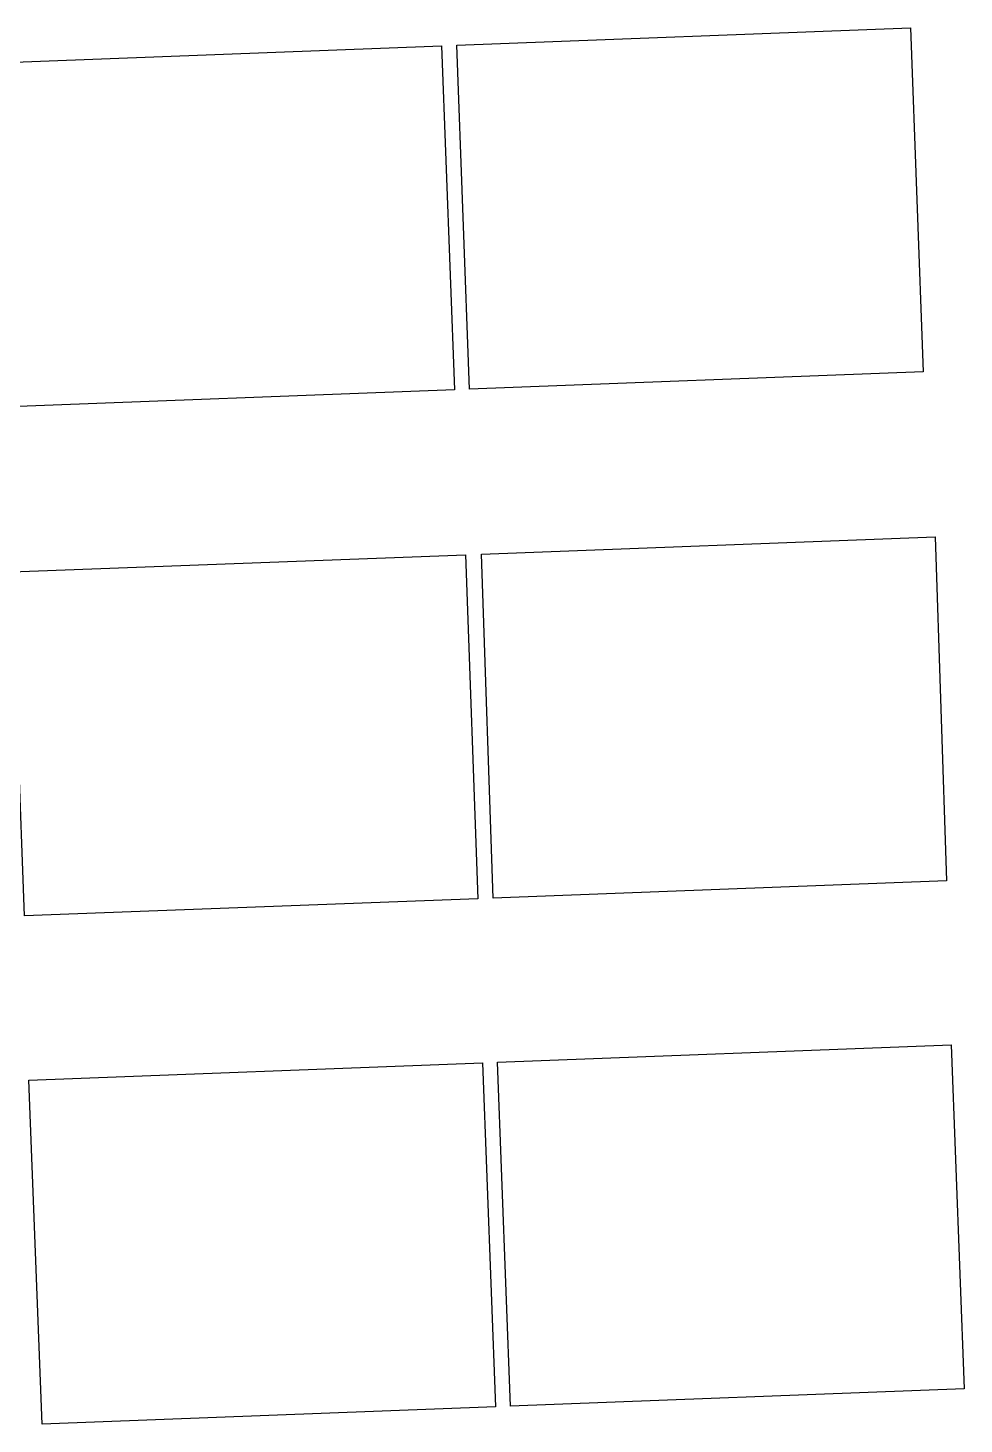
# Model space of a CAD drawing. Header units: metres. Extents: x 1956498 to 1957612, y 2277909 to 2278547.
# Drawn here: x 1956593.42 to 1956608.99, y 2278191.51 to 2278214.72 of the extents above; entities that cross this region are included whole.
import ezdxf

# ---------------------------------------------------------------- set-up
doc = ezdxf.new("R2010")
doc.units = ezdxf.units.M
doc.layers.add('PVcase PV Modules (full frames)', color=142, linetype='Continuous')

# ---------------------------------------------------------------- blocks, each defined once
blk = doc.blocks.new('3P6@20DEG F FX ID1 PVBlock')
at = {"color": 0, "transparency": 33554687}
blk.add_polyline3d([(0, 0, 2.084), (7.54, 0.287, 2.084), (7.757, -5.433, 0), (0.218, -5.72, 0)], close=True, dxfattribs=at)

msp = doc.modelspace()

# ---------------------------------------------------------------- block references
at = {"layer": 'PVcase PV Modules (full frames)', "color": 144, "true_color": 0x007ca5, "transparency": 33554687, "extrusion": (0.004414, 0.000168015, 0.99999), "rotation": 359.9999787554205}
msp.add_blockref('3P6@20DEG F FX ID1 PVBlock', (1956578.764, 2278212.848, 9635.606), dxfattribs=at)
at = {"layer": 'PVcase PV Modules (full frames)', "color": 144, "true_color": 0x007ca5, "transparency": 33554687, "extrusion": (0.000841149, 3.20196e-05, 1), "rotation": 359.9999992284186}
msp.add_blockref('3P6@20DEG F FX ID1 PVBlock', (1956591.544, 2278214.064, 2335.687), dxfattribs=at)
at = {"layer": 'PVcase PV Modules (full frames)', "color": 144, "true_color": 0x007ca5, "transparency": 33554687, "extrusion": (0.012639, 0.00048113, 0.99992), "rotation": 359.9998257828607}
msp.add_blockref('3P6@20DEG F FX ID1 PVBlock', (1956436.853, 2278193.513, 26442.615), dxfattribs=at)
at = {"layer": 'PVcase PV Modules (full frames)', "color": 144, "true_color": 0x007ca5, "transparency": 33554687, "extrusion": (0.004044, 0.000153929, 0.999992), "rotation": 359.9999821682471}
msp.add_blockref('3P6@20DEG F FX ID1 PVBlock', (1956574.656, 2278204.336, 8879.306), dxfattribs=at)
at = {"layer": 'PVcase PV Modules (full frames)', "color": 144, "true_color": 0x007ca5, "transparency": 33554687, "extrusion": (0.000858326, 3.26735e-05, 1), "rotation": 359.999999196583}
msp.add_blockref('3P6@20DEG F FX ID1 PVBlock', (1956599.978, 2278197.448, 2370.319), dxfattribs=at)
at = {"layer": 'PVcase PV Modules (full frames)', "color": 144, "true_color": 0x007ca5, "transparency": 33554687, "extrusion": (-0.000238694, -9.08626e-06, 1), "rotation": 359.9999999378674}
msp.add_blockref('3P6@20DEG F FX ID1 PVBlock', (1956593.53, 2278197.229, 128.755), dxfattribs=at)

doc.saveas('drawing.dxf')
